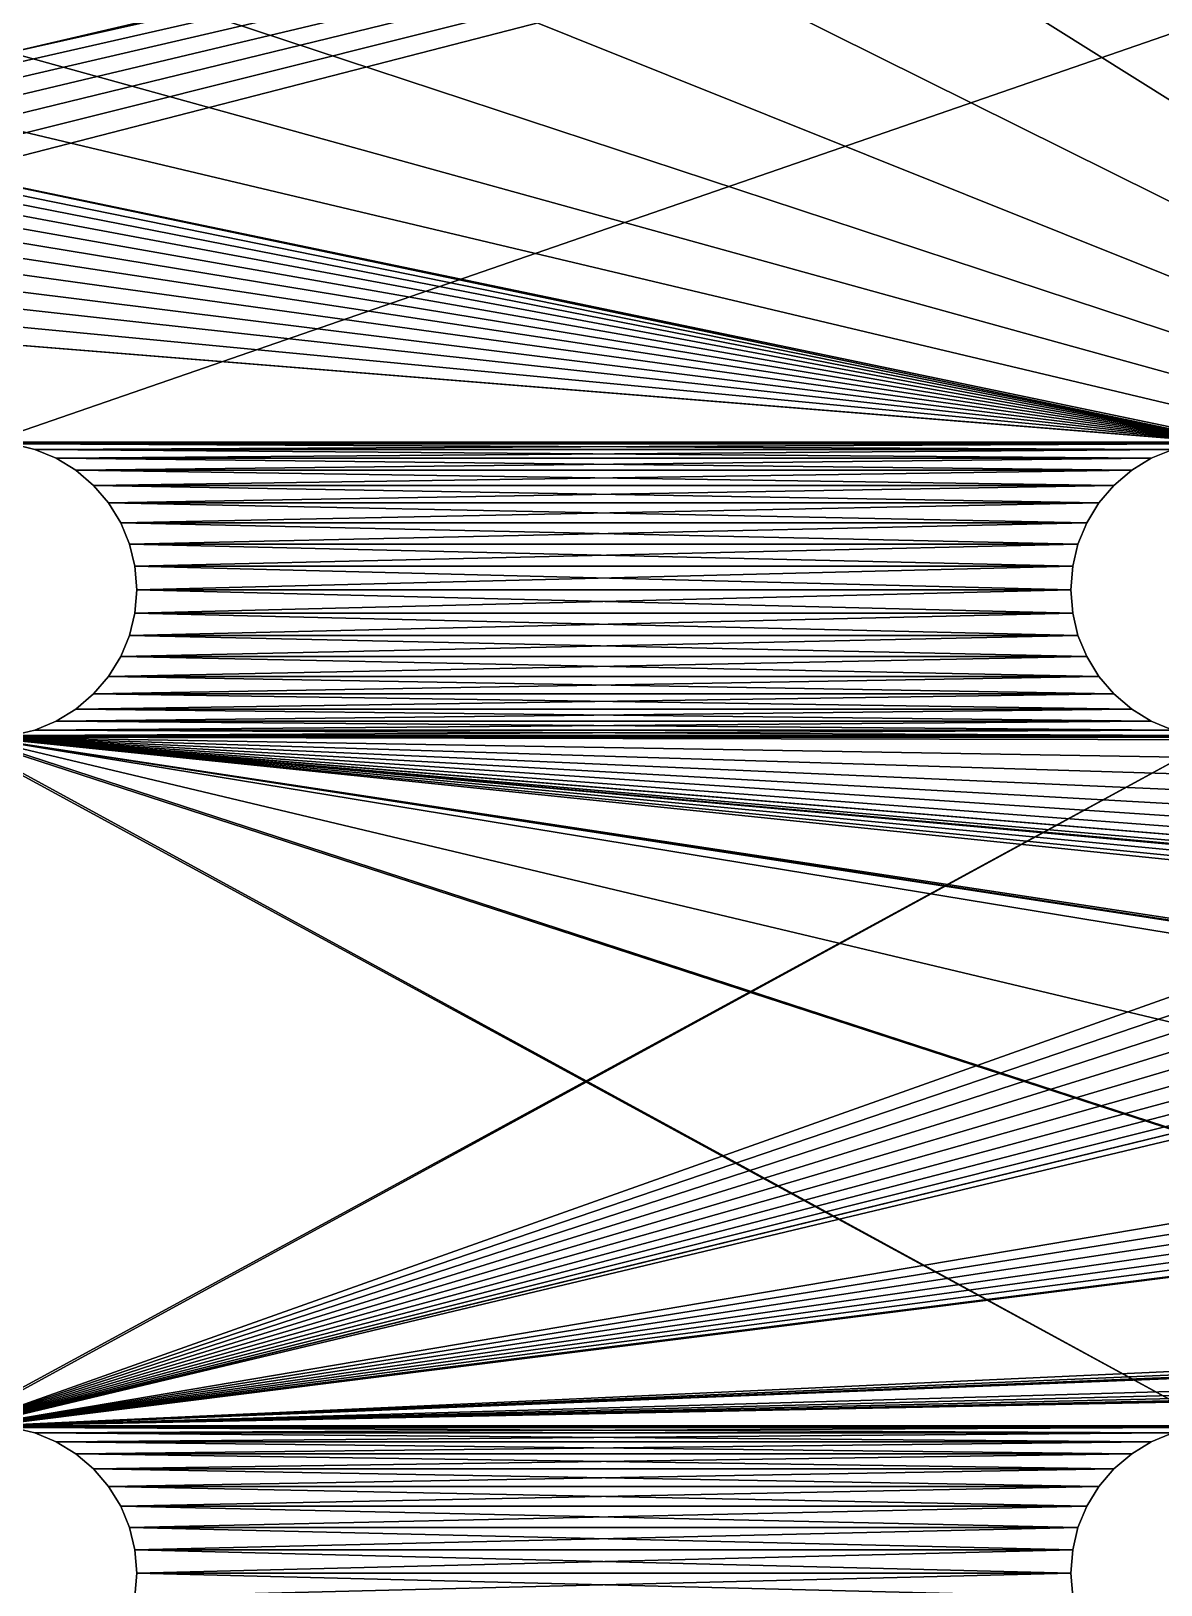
# Model space of a CAD drawing. Header units: millimetres. Extents: x -48.7 to 48.7, y -48.7 to 48.7.
# Drawn here: x -42.77 to -31.09, y -0.12 to 15.93 of the extents above; entities that cross this region are included whole.
import ezdxf

# ---------------------------------------------------------------- set-up
doc = ezdxf.new("R2010")
doc.units = ezdxf.units.MM
doc.header["$LTSCALE"] = 65.185185
for name, color, linetype in [('1', 7, 'CONTINUOUS'), ('10', 7, 'CONTINUOUS'), ('11', 7, 'CONTINUOUS'), ('12', 7, 'CONTINUOUS'), ('13', 7, 'CONTINUOUS'), ('14', 7, 'CONTINUOUS'), ('2', 7, 'CONTINUOUS'), ('7', 7, 'CONTINUOUS'), ('8', 7, 'CONTINUOUS'), ('9', 7, 'CONTINUOUS'), ('99', 7, 'CONTINUOUS')]:
    doc.layers.add(name, color=color, linetype=linetype)

msp = doc.modelspace()

# ---------------------------------------------------------------- linework, layer by layer
at = {"layer": '1', "linetype": 'CONTINUOUS'}
for points in [[(-32.149, 19.895), (-30.502, 20.934), (-22.917, 10.16), (-32.149, 19.895)], [(-33.853, 18.948), (-32.149, 19.895), (-22.917, 10.16), (-33.853, 18.948)], [(-35.599, 18.1), (-33.853, 18.948), (-22.917, 10.16), (-35.599, 18.1)], [(-37.395, 17.349), (-35.599, 18.1), (-22.917, 10.16), (-37.395, 17.349)], [(-39.233, 16.698), (-37.395, 17.349), (-22.917, 10.16), (-39.233, 16.698)], [(-41.096, 16.152), (-39.233, 16.698), (-22.917, 10.16), (-41.096, 16.152)], [(-42.983, 15.711), (-41.096, 16.152), (-22.917, 10.16), (-42.983, 15.711)], [(-44.897, 15.375), (-42.983, 15.711), (-22.917, 10.16), (-44.897, 15.375)], [(-46.841, 15.143), (-44.897, 15.375), (-22.917, 10.16), (-46.841, 15.143)], [(-47.112, 15.098), (-30.261, 11.666), (-47.368, 15.021), (-47.112, 15.098)], [(-46.841, 15.143), (-30.261, 11.666), (-47.112, 15.098), (-46.841, 15.143)], [(-30.261, 11.666), (-46.841, 15.143), (-22.917, 10.16), (-30.261, 11.666)], [(-47.368, 15.021), (-30.261, 11.666), (-47.607, 14.912), (-47.368, 15.021)], [(-47.607, 14.912), (-30.261, 11.666), (-47.835, 14.768), (-47.607, 14.912)], [(-47.835, 14.768), (-30.261, 11.666), (-48.044, 14.595), (-47.835, 14.768)], [(-48.044, 14.595), (-30.261, 11.666), (-48.223, 14.399), (-48.044, 14.595)], [(-48.223, 14.399), (-30.261, 11.666), (-48.377, 14.176), (-48.223, 14.399)], [(-48.377, 14.176), (-30.261, 11.666), (-48.5, 13.936), (-48.377, 14.176)], [(-48.5, 13.936), (-30.261, 11.666), (-48.587, 13.687), (-48.5, 13.936)], [(-48.587, 13.687), (-30.261, 11.666), (-48.64, 13.425), (-48.587, 13.687)], [(-30.261, 11.666), (-48.66, 13.151), (-48.64, 13.425), (-30.261, 11.666)], [(-30.261, 11.666), (-30.5, 11.684), (-48.66, 13.151), (-30.261, 11.666)], [(-30.5, 11.684), (-43.2, 11.684), (-48.66, 13.151), (-30.5, 11.684)], [(-30.5, 11.684), (-30.739, 11.666), (-43.2, 11.684), (-30.5, 11.684)], [(-43.2, 11.684), (-30.739, 11.666), (-42.961, 11.666), (-43.2, 11.684)], [(-30.739, 11.666), (-30.971, 11.61), (-42.961, 11.666), (-30.739, 11.666)], [(-42.961, 11.666), (-30.971, 11.61), (-42.729, 11.61), (-42.961, 11.666)], [(-30.971, 11.61), (-31.193, 11.518), (-42.729, 11.61), (-30.971, 11.61)], [(-42.729, 11.61), (-31.193, 11.518), (-42.507, 11.518), (-42.729, 11.61)], [(-31.193, 11.518), (-31.395, 11.394), (-42.507, 11.518), (-31.193, 11.518)], [(-42.507, 11.518), (-31.395, 11.394), (-42.305, 11.394), (-42.507, 11.518)], [(-31.395, 11.394), (-31.579, 11.237), (-42.305, 11.394), (-31.395, 11.394)], [(-42.305, 11.394), (-31.579, 11.237), (-42.121, 11.237), (-42.305, 11.394)], [(-31.579, 11.237), (-31.733, 11.057), (-42.121, 11.237), (-31.579, 11.237)], [(-42.121, 11.237), (-31.733, 11.057), (-41.967, 11.057), (-42.121, 11.237)], [(-31.733, 11.057), (-31.859, 10.851), (-41.967, 11.057), (-31.733, 11.057)], [(-41.967, 11.057), (-31.859, 10.851), (-41.841, 10.851), (-41.967, 11.057)], [(-31.859, 10.851), (-31.95, 10.632), (-41.841, 10.851), (-31.859, 10.851)], [(-41.841, 10.851), (-31.95, 10.632), (-41.75, 10.632), (-41.841, 10.851)], [(-31.95, 10.632), (-32.005, 10.402), (-41.75, 10.632), (-31.95, 10.632)], [(-41.75, 10.632), (-32.005, 10.402), (-41.695, 10.402), (-41.75, 10.632)], [(-32.005, 10.402), (-32.025, 10.16), (-41.695, 10.402), (-32.005, 10.402)], [(-32.025, 10.16), (-41.675, 10.16), (-41.695, 10.402), (-32.025, 10.16)], [(-41.675, 10.16), (-32.005, 9.918), (-41.695, 9.918), (-41.675, 10.16)], [(-32.025, 10.16), (-32.005, 9.918), (-41.675, 10.16), (-32.025, 10.16)], [(-41.695, 9.918), (-31.95, 9.688), (-41.75, 9.688), (-41.695, 9.918)], [(-32.005, 9.918), (-31.95, 9.688), (-41.695, 9.918), (-32.005, 9.918)], [(-41.75, 9.688), (-31.859, 9.469), (-41.841, 9.469), (-41.75, 9.688)], [(-31.95, 9.688), (-31.859, 9.469), (-41.75, 9.688), (-31.95, 9.688)], [(-41.841, 9.469), (-31.733, 9.263), (-41.967, 9.263), (-41.841, 9.469)], [(-31.859, 9.469), (-31.733, 9.263), (-41.841, 9.469), (-31.859, 9.469)], [(-41.967, 9.263), (-31.579, 9.083), (-42.121, 9.083), (-41.967, 9.263)], [(-31.733, 9.263), (-31.579, 9.083), (-41.967, 9.263), (-31.733, 9.263)], [(-42.121, 9.083), (-31.395, 8.926), (-42.305, 8.926), (-42.121, 9.083)], [(-31.579, 9.083), (-31.395, 8.926), (-42.121, 9.083), (-31.579, 9.083)], [(-42.305, 8.926), (-31.193, 8.802), (-42.507, 8.802), (-42.305, 8.926)], [(-31.395, 8.926), (-31.193, 8.802), (-42.305, 8.926), (-31.395, 8.926)], [(-43.893, 8.802), (-43.671, 8.71), (-30.5, 1.524), (-43.893, 8.802)], [(-43.2, 1.524), (-43.893, 8.802), (-30.5, 1.524), (-43.2, 1.524)], [(-43.439, 8.654), (-21.567, 1.524), (-43.671, 8.71), (-43.439, 8.654)], [(-43.671, 8.71), (-21.567, 1.524), (-30.5, 1.524), (-43.671, 8.71)], [(-42.729, 8.71), (-30.739, 8.654), (-42.961, 8.654), (-42.729, 8.71)], [(-42.507, 8.802), (-30.971, 8.71), (-42.729, 8.71), (-42.507, 8.802)], [(-30.971, 8.71), (-30.739, 8.654), (-42.729, 8.71), (-30.971, 8.71)], [(-31.193, 8.802), (-30.971, 8.71), (-42.507, 8.802), (-31.193, 8.802)], [(-13.47, 1.524), (-21.567, 1.524), (-43.439, 8.654), (-13.47, 1.524)], [(-13.47, 1.524), (-43.439, 8.654), (0, 1.524), (-13.47, 1.524)], [(-43.439, 8.654), (-43.2, 8.636), (-22.538, 6.937), (-43.439, 8.654)], [(0, 1.524), (-43.439, 8.654), (-6.806, 3.012), (0, 1.524)], [(-6.806, 3.012), (-43.439, 8.654), (-7.068, 3.074), (-6.806, 3.012)], [(-7.068, 3.074), (-43.439, 8.654), (-7.329, 3.172), (-7.068, 3.074)], [(-7.329, 3.172), (-43.439, 8.654), (-12.161, 5.426), (-7.329, 3.172)], [(-12.161, 5.426), (-43.439, 8.654), (-12.406, 5.563), (-12.161, 5.426)], [(-12.406, 5.563), (-43.439, 8.654), (-12.624, 5.726), (-12.406, 5.563)], [(-12.624, 5.726), (-43.439, 8.654), (-21.705, 6.69), (-12.624, 5.726)], [(-21.705, 6.69), (-43.439, 8.654), (-21.995, 6.731), (-21.705, 6.69)], [(-21.995, 6.731), (-43.439, 8.654), (-22.271, 6.813), (-21.995, 6.731)], [(-22.271, 6.813), (-43.439, 8.654), (-22.538, 6.937), (-22.271, 6.813)], [(-42.961, 8.654), (-30.5, 8.636), (-43.2, 8.636), (-42.961, 8.654)], [(-43.2, 8.636), (-30.5, 8.636), (-23.564, 8.596), (-43.2, 8.636)], [(-22.538, 6.937), (-43.2, 8.636), (-22.78, 7.094), (-22.538, 6.937)], [(-22.78, 7.094), (-43.2, 8.636), (-22.998, 7.289), (-22.78, 7.094)], [(-22.998, 7.289), (-43.2, 8.636), (-23.187, 7.512), (-22.998, 7.289)], [(-23.187, 7.512), (-43.2, 8.636), (-23.338, 7.757), (-23.187, 7.512)], [(-23.338, 7.757), (-43.2, 8.636), (-23.455, 8.027), (-23.338, 7.757)], [(-23.455, 8.027), (-43.2, 8.636), (-23.53, 8.305), (-23.455, 8.027)], [(-23.53, 8.305), (-43.2, 8.636), (-23.564, 8.596), (-23.53, 8.305)], [(-30.739, 8.654), (-30.5, 8.636), (-42.961, 8.654), (-30.739, 8.654)], [(-42.961, 1.506), (-43.2, 1.524), (-30.739, 1.506), (-42.961, 1.506)], [(-30.739, 1.506), (-43.2, 1.524), (-30.5, 1.524), (-30.739, 1.506)], [(-42.729, 1.45), (-42.961, 1.506), (-30.971, 1.45), (-42.729, 1.45)], [(-30.971, 1.45), (-42.961, 1.506), (-30.739, 1.506), (-30.971, 1.45)], [(-42.507, 1.358), (-42.729, 1.45), (-31.193, 1.358), (-42.507, 1.358)], [(-31.193, 1.358), (-42.729, 1.45), (-30.971, 1.45), (-31.193, 1.358)], [(-42.305, 1.234), (-42.507, 1.358), (-31.395, 1.234), (-42.305, 1.234)], [(-31.395, 1.234), (-42.507, 1.358), (-31.193, 1.358), (-31.395, 1.234)], [(-42.121, 1.077), (-42.305, 1.234), (-31.579, 1.077), (-42.121, 1.077)], [(-31.579, 1.077), (-42.305, 1.234), (-31.395, 1.234), (-31.579, 1.077)], [(-41.967, 0.897), (-42.121, 1.077), (-31.733, 0.897), (-41.967, 0.897)], [(-31.733, 0.897), (-42.121, 1.077), (-31.579, 1.077), (-31.733, 0.897)], [(-41.841, 0.691), (-41.967, 0.897), (-31.859, 0.691), (-41.841, 0.691)], [(-31.859, 0.691), (-41.967, 0.897), (-31.733, 0.897), (-31.859, 0.691)], [(-41.75, 0.472), (-41.841, 0.691), (-31.95, 0.472), (-41.75, 0.472)], [(-31.95, 0.472), (-41.841, 0.691), (-31.859, 0.691), (-31.95, 0.472)], [(-41.695, 0.242), (-41.75, 0.472), (-32.005, 0.242), (-41.695, 0.242)], [(-32.005, 0.242), (-41.75, 0.472), (-31.95, 0.472), (-32.005, 0.242)], [(-41.675, 0), (-41.695, 0.242), (-32.025, 0), (-41.675, 0)], [(-32.025, 0), (-41.695, 0.242), (-32.005, 0.242), (-32.025, 0)], [(-41.695, -0.242), (-41.675, 0), (-32.005, -0.242), (-41.695, -0.242)], [(-32.005, -0.242), (-41.675, 0), (-32.025, 0), (-32.005, -0.242)]]:
    msp.add_3dface(points, dxfattribs=at)
at = {"layer": '10', "linetype": 'CONTINUOUS'}
for points in [[(-42.961, 11.666), (-42.729, 11.61), (-42.961, 11.666, 3.175), (-42.961, 11.666)], [(-42.729, 11.61), (-42.729, 11.61, 3.175), (-42.961, 11.666, 3.175), (-42.729, 11.61)], [(-42.729, 11.61), (-42.507, 11.518), (-42.729, 11.61, 3.175), (-42.729, 11.61)], [(-42.507, 11.518), (-42.507, 11.518, 3.175), (-42.729, 11.61, 3.175), (-42.507, 11.518)], [(-42.507, 11.518), (-42.305, 11.394), (-42.507, 11.518, 3.175), (-42.507, 11.518)], [(-42.305, 11.394), (-42.305, 11.394, 3.175), (-42.507, 11.518, 3.175), (-42.305, 11.394)], [(-42.305, 11.394), (-42.121, 11.237), (-42.305, 11.394, 3.175), (-42.305, 11.394)], [(-42.121, 11.237), (-42.121, 11.237, 3.175), (-42.305, 11.394, 3.175), (-42.121, 11.237)], [(-42.121, 11.237), (-41.967, 11.057), (-42.121, 11.237, 3.175), (-42.121, 11.237)], [(-41.967, 11.057), (-41.967, 11.057, 3.175), (-42.121, 11.237, 3.175), (-41.967, 11.057)], [(-41.967, 11.057), (-41.841, 10.851), (-41.967, 11.057, 3.175), (-41.967, 11.057)], [(-41.841, 10.851), (-41.841, 10.851, 3.175), (-41.967, 11.057, 3.175), (-41.841, 10.851)], [(-41.841, 10.851), (-41.75, 10.632), (-41.841, 10.851, 3.175), (-41.841, 10.851)], [(-41.75, 10.632), (-41.75, 10.632, 3.175), (-41.841, 10.851, 3.175), (-41.75, 10.632)], [(-41.75, 10.632), (-41.695, 10.402), (-41.75, 10.632, 3.175), (-41.75, 10.632)], [(-41.695, 10.402), (-41.695, 10.402, 3.175), (-41.75, 10.632, 3.175), (-41.695, 10.402)], [(-41.695, 10.402), (-41.675, 10.16), (-41.695, 10.402, 3.175), (-41.695, 10.402)], [(-41.675, 10.16), (-41.675, 10.16, 3.175), (-41.695, 10.402, 3.175), (-41.675, 10.16)]]:
    msp.add_3dface(points, dxfattribs=at)
at = {"layer": '11', "linetype": 'CONTINUOUS'}
for points in [[(-41.675, 0), (-41.695, -0.242), (-41.675, 0, 3.175), (-41.675, 0)], [(-41.675, 0, 3.175), (-41.695, -0.242), (-41.695, -0.242, 3.175), (-41.675, 0, 3.175)]]:
    msp.add_3dface(points, dxfattribs=at)
at = {"layer": '12', "linetype": 'CONTINUOUS'}
for points in [[(-42.961, 1.506), (-42.729, 1.45), (-42.961, 1.506, 3.175), (-42.961, 1.506)], [(-42.729, 1.45), (-42.729, 1.45, 3.175), (-42.961, 1.506, 3.175), (-42.729, 1.45)], [(-42.729, 1.45), (-42.507, 1.358), (-42.729, 1.45, 3.175), (-42.729, 1.45)], [(-42.507, 1.358), (-42.507, 1.358, 3.175), (-42.729, 1.45, 3.175), (-42.507, 1.358)], [(-42.507, 1.358), (-42.305, 1.234), (-42.507, 1.358, 3.175), (-42.507, 1.358)], [(-42.305, 1.234), (-42.305, 1.234, 3.175), (-42.507, 1.358, 3.175), (-42.305, 1.234)], [(-42.305, 1.234), (-42.121, 1.077), (-42.305, 1.234, 3.175), (-42.305, 1.234)], [(-42.121, 1.077), (-42.121, 1.077, 3.175), (-42.305, 1.234, 3.175), (-42.121, 1.077)], [(-42.121, 1.077), (-41.967, 0.897), (-42.121, 1.077, 3.175), (-42.121, 1.077)], [(-41.967, 0.897), (-41.967, 0.897, 3.175), (-42.121, 1.077, 3.175), (-41.967, 0.897)], [(-41.967, 0.897), (-41.841, 0.691), (-41.967, 0.897, 3.175), (-41.967, 0.897)], [(-41.841, 0.691), (-41.841, 0.691, 3.175), (-41.967, 0.897, 3.175), (-41.841, 0.691)], [(-41.841, 0.691), (-41.75, 0.472), (-41.841, 0.691, 3.175), (-41.841, 0.691)], [(-41.75, 0.472), (-41.75, 0.472, 3.175), (-41.841, 0.691, 3.175), (-41.75, 0.472)], [(-41.75, 0.472), (-41.695, 0.242), (-41.75, 0.472, 3.175), (-41.75, 0.472)], [(-41.695, 0.242), (-41.695, 0.242, 3.175), (-41.75, 0.472, 3.175), (-41.695, 0.242)], [(-41.695, 0.242), (-41.675, 0), (-41.695, 0.242, 3.175), (-41.695, 0.242)], [(-41.675, 0), (-41.675, 0, 3.175), (-41.695, 0.242, 3.175), (-41.675, 0)]]:
    msp.add_3dface(points, dxfattribs=at)
at = {"layer": '13', "linetype": 'CONTINUOUS'}
for points in [[(-32.005, -0.242), (-32.025, 0), (-32.005, -0.242, 3.175), (-32.005, -0.242)], [(-32.025, 0), (-32.025, 0, 3.175), (-32.005, -0.242, 3.175), (-32.025, 0)]]:
    msp.add_3dface(points, dxfattribs=at)
at = {"layer": '14', "linetype": 'CONTINUOUS'}
for points in [[(-31.193, 1.358), (-30.971, 1.45), (-31.193, 1.358, 3.175), (-31.193, 1.358)], [(-30.971, 1.45), (-30.971, 1.45, 3.175), (-31.193, 1.358, 3.175), (-30.971, 1.45)], [(-31.395, 1.234), (-31.193, 1.358), (-31.395, 1.234, 3.175), (-31.395, 1.234)], [(-31.193, 1.358), (-31.193, 1.358, 3.175), (-31.395, 1.234, 3.175), (-31.193, 1.358)], [(-31.579, 1.077), (-31.395, 1.234), (-31.579, 1.077, 3.175), (-31.579, 1.077)], [(-31.395, 1.234), (-31.395, 1.234, 3.175), (-31.579, 1.077, 3.175), (-31.395, 1.234)], [(-31.733, 0.897), (-31.579, 1.077), (-31.733, 0.897, 3.175), (-31.733, 0.897)], [(-31.579, 1.077), (-31.579, 1.077, 3.175), (-31.733, 0.897, 3.175), (-31.579, 1.077)], [(-31.859, 0.691), (-31.733, 0.897), (-31.859, 0.691, 3.175), (-31.859, 0.691)], [(-31.733, 0.897), (-31.733, 0.897, 3.175), (-31.859, 0.691, 3.175), (-31.733, 0.897)], [(-31.95, 0.472), (-31.859, 0.691), (-31.95, 0.472, 3.175), (-31.95, 0.472)], [(-31.859, 0.691), (-31.859, 0.691, 3.175), (-31.95, 0.472, 3.175), (-31.859, 0.691)], [(-32.005, 0.242), (-31.95, 0.472), (-32.005, 0.242, 3.175), (-32.005, 0.242)], [(-31.95, 0.472), (-31.95, 0.472, 3.175), (-32.005, 0.242, 3.175), (-31.95, 0.472)], [(-32.025, 0), (-32.005, 0.242), (-32.025, 0, 3.175), (-32.025, 0)], [(-32.005, 0.242), (-32.005, 0.242, 3.175), (-32.025, 0, 3.175), (-32.005, 0.242)]]:
    msp.add_3dface(points, dxfattribs=at)
at = {"layer": '2', "linetype": 'CONTINUOUS'}
for points in [[(-48.66, 13.151, 3.175), (-43.2, 11.684, 3.175), (-10.614, 22.953, 3.175), (-48.66, 13.151, 3.175)], [(-48.64, 13.425, 3.175), (-48.66, 13.151, 3.175), (-10.614, 22.953, 3.175), (-48.64, 13.425, 3.175)], [(-48.587, 13.687, 3.175), (-48.64, 13.425, 3.175), (-10.614, 22.953, 3.175), (-48.587, 13.687, 3.175)], [(-48.5, 13.936, 3.175), (-48.587, 13.687, 3.175), (-10.614, 22.953, 3.175), (-48.5, 13.936, 3.175)], [(-48.377, 14.176, 3.175), (-48.5, 13.936, 3.175), (-10.614, 22.953, 3.175), (-48.377, 14.176, 3.175)], [(-48.223, 14.399, 3.175), (-48.377, 14.176, 3.175), (-10.614, 22.953, 3.175), (-48.223, 14.399, 3.175)], [(-42.983, 15.711, 3.175), (-48.223, 14.399, 3.175), (-10.614, 22.953, 3.175), (-42.983, 15.711, 3.175)], [(-43.2, 11.684, 3.175), (-30.5, 11.684, 3.175), (-10.614, 22.953, 3.175), (-43.2, 11.684, 3.175)], [(-41.096, 16.152, 3.175), (-42.983, 15.711, 3.175), (-10.614, 22.953, 3.175), (-41.096, 16.152, 3.175)], [(-42.961, 11.666, 3.175), (-30.5, 11.684, 3.175), (-43.2, 11.684, 3.175), (-42.961, 11.666, 3.175)], [(-30.739, 11.666, 3.175), (-30.5, 11.684, 3.175), (-42.961, 11.666, 3.175), (-30.739, 11.666, 3.175)], [(-42.729, 11.61, 3.175), (-30.739, 11.666, 3.175), (-42.961, 11.666, 3.175), (-42.729, 11.61, 3.175)], [(-30.971, 11.61, 3.175), (-30.739, 11.666, 3.175), (-42.729, 11.61, 3.175), (-30.971, 11.61, 3.175)], [(-42.507, 11.518, 3.175), (-30.971, 11.61, 3.175), (-42.729, 11.61, 3.175), (-42.507, 11.518, 3.175)], [(-31.193, 11.518, 3.175), (-30.971, 11.61, 3.175), (-42.507, 11.518, 3.175), (-31.193, 11.518, 3.175)], [(-42.305, 11.394, 3.175), (-31.193, 11.518, 3.175), (-42.507, 11.518, 3.175), (-42.305, 11.394, 3.175)], [(-31.395, 11.394, 3.175), (-31.193, 11.518, 3.175), (-42.305, 11.394, 3.175), (-31.395, 11.394, 3.175)], [(-42.121, 11.237, 3.175), (-31.395, 11.394, 3.175), (-42.305, 11.394, 3.175), (-42.121, 11.237, 3.175)], [(-31.579, 11.237, 3.175), (-31.395, 11.394, 3.175), (-42.121, 11.237, 3.175), (-31.579, 11.237, 3.175)], [(-41.967, 11.057, 3.175), (-31.579, 11.237, 3.175), (-42.121, 11.237, 3.175), (-41.967, 11.057, 3.175)], [(-31.733, 11.057, 3.175), (-31.579, 11.237, 3.175), (-41.967, 11.057, 3.175), (-31.733, 11.057, 3.175)], [(-41.841, 10.851, 3.175), (-31.733, 11.057, 3.175), (-41.967, 11.057, 3.175), (-41.841, 10.851, 3.175)], [(-31.859, 10.851, 3.175), (-31.733, 11.057, 3.175), (-41.841, 10.851, 3.175), (-31.859, 10.851, 3.175)], [(-41.75, 10.632, 3.175), (-31.859, 10.851, 3.175), (-41.841, 10.851, 3.175), (-41.75, 10.632, 3.175)], [(-31.95, 10.632, 3.175), (-31.859, 10.851, 3.175), (-41.75, 10.632, 3.175), (-31.95, 10.632, 3.175)], [(-41.695, 10.402, 3.175), (-31.95, 10.632, 3.175), (-41.75, 10.632, 3.175), (-41.695, 10.402, 3.175)], [(-32.005, 10.402, 3.175), (-31.95, 10.632, 3.175), (-41.695, 10.402, 3.175), (-32.005, 10.402, 3.175)], [(-41.675, 10.16, 3.175), (-32.005, 10.402, 3.175), (-41.695, 10.402, 3.175), (-41.675, 10.16, 3.175)], [(-32.025, 10.16, 3.175), (-32.005, 10.402, 3.175), (-41.675, 10.16, 3.175), (-32.025, 10.16, 3.175)], [(-32.005, 9.918, 3.175), (-32.025, 10.16, 3.175), (-41.695, 9.918, 3.175), (-32.005, 9.918, 3.175)], [(-32.025, 10.16, 3.175), (-41.675, 10.16, 3.175), (-41.695, 9.918, 3.175), (-32.025, 10.16, 3.175)], [(-31.95, 9.688, 3.175), (-32.005, 9.918, 3.175), (-41.75, 9.688, 3.175), (-31.95, 9.688, 3.175)], [(-41.75, 9.688, 3.175), (-32.005, 9.918, 3.175), (-41.695, 9.918, 3.175), (-41.75, 9.688, 3.175)], [(-31.859, 9.469, 3.175), (-31.95, 9.688, 3.175), (-41.841, 9.469, 3.175), (-31.859, 9.469, 3.175)], [(-41.841, 9.469, 3.175), (-31.95, 9.688, 3.175), (-41.75, 9.688, 3.175), (-41.841, 9.469, 3.175)], [(-31.733, 9.263, 3.175), (-31.859, 9.469, 3.175), (-41.967, 9.263, 3.175), (-31.733, 9.263, 3.175)], [(-41.967, 9.263, 3.175), (-31.859, 9.469, 3.175), (-41.841, 9.469, 3.175), (-41.967, 9.263, 3.175)], [(-31.579, 9.083, 3.175), (-31.733, 9.263, 3.175), (-42.121, 9.083, 3.175), (-31.579, 9.083, 3.175)], [(-42.121, 9.083, 3.175), (-31.733, 9.263, 3.175), (-41.967, 9.263, 3.175), (-42.121, 9.083, 3.175)], [(-31.395, 8.926, 3.175), (-31.579, 9.083, 3.175), (-42.305, 8.926, 3.175), (-31.395, 8.926, 3.175)], [(-42.305, 8.926, 3.175), (-31.579, 9.083, 3.175), (-42.121, 9.083, 3.175), (-42.305, 8.926, 3.175)], [(-31.193, 8.802, 3.175), (-31.395, 8.926, 3.175), (-42.507, 8.802, 3.175), (-31.193, 8.802, 3.175)], [(-42.507, 8.802, 3.175), (-31.395, 8.926, 3.175), (-42.305, 8.926, 3.175), (-42.507, 8.802, 3.175)], [(-30.739, 8.654, 3.175), (-30.971, 8.71, 3.175), (-42.961, 8.654, 3.175), (-30.739, 8.654, 3.175)], [(-42.961, 8.654, 3.175), (-30.971, 8.71, 3.175), (-42.729, 8.71, 3.175), (-42.961, 8.654, 3.175)], [(-30.971, 8.71, 3.175), (-31.193, 8.802, 3.175), (-42.729, 8.71, 3.175), (-30.971, 8.71, 3.175)], [(-42.729, 8.71, 3.175), (-31.193, 8.802, 3.175), (-42.507, 8.802, 3.175), (-42.729, 8.71, 3.175)], [(-30.5, 8.636, 3.175), (-43.2, 8.636, 3.175), (-43.893, 1.358, 3.175), (-30.5, 8.636, 3.175)], [(-43.671, 1.45, 3.175), (-30.5, 8.636, 3.175), (-43.893, 1.358, 3.175), (-43.671, 1.45, 3.175)], [(-30.5, 8.636, 3.175), (-43.671, 1.45, 3.175), (-23.564, 8.596, 3.175), (-30.5, 8.636, 3.175)], [(-23.564, 8.596, 3.175), (-43.671, 1.45, 3.175), (-23.53, 8.305, 3.175), (-23.564, 8.596, 3.175)], [(-30.5, 8.636, 3.175), (-30.739, 8.654, 3.175), (-43.2, 8.636, 3.175), (-30.5, 8.636, 3.175)], [(-43.2, 8.636, 3.175), (-30.739, 8.654, 3.175), (-42.961, 8.654, 3.175), (-43.2, 8.636, 3.175)], [(-23.53, 8.305, 3.175), (-43.671, 1.45, 3.175), (-23.455, 8.027, 3.175), (-23.53, 8.305, 3.175)], [(-23.455, 8.027, 3.175), (-43.671, 1.45, 3.175), (-23.338, 7.757, 3.175), (-23.455, 8.027, 3.175)], [(-23.338, 7.757, 3.175), (-43.671, 1.45, 3.175), (-23.187, 7.512, 3.175), (-23.338, 7.757, 3.175)], [(-23.187, 7.512, 3.175), (-43.671, 1.45, 3.175), (-22.998, 7.289, 3.175), (-23.187, 7.512, 3.175)], [(-22.998, 7.289, 3.175), (-43.671, 1.45, 3.175), (-22.78, 7.094, 3.175), (-22.998, 7.289, 3.175)], [(-22.78, 7.094, 3.175), (-43.671, 1.45, 3.175), (-22.538, 6.937, 3.175), (-22.78, 7.094, 3.175)], [(-22.538, 6.937, 3.175), (-43.671, 1.45, 3.175), (-22.271, 6.813, 3.175), (-22.538, 6.937, 3.175)], [(-22.271, 6.813, 3.175), (-43.671, 1.45, 3.175), (-21.995, 6.731, 3.175), (-22.271, 6.813, 3.175)], [(-43.671, 1.45, 3.175), (-43.439, 1.506, 3.175), (-21.995, 6.731, 3.175), (-43.671, 1.45, 3.175)], [(-21.995, 6.731, 3.175), (-43.439, 1.506, 3.175), (-21.705, 6.69, 3.175), (-21.995, 6.731, 3.175)], [(-43.439, 1.506, 3.175), (-13.219, 6.624, 3.175), (-21.705, 6.69, 3.175), (-43.439, 1.506, 3.175)], [(-13.219, 6.624, 3.175), (-43.439, 1.506, 3.175), (-13.118, 6.372, 3.175), (-13.219, 6.624, 3.175)], [(-13.118, 6.372, 3.175), (-43.439, 1.506, 3.175), (-12.981, 6.132, 3.175), (-13.118, 6.372, 3.175)], [(-12.981, 6.132, 3.175), (-43.439, 1.506, 3.175), (-12.815, 5.914, 3.175), (-12.981, 6.132, 3.175)], [(-12.815, 5.914, 3.175), (-43.439, 1.506, 3.175), (-12.624, 5.726, 3.175), (-12.815, 5.914, 3.175)], [(-12.624, 5.726, 3.175), (-43.439, 1.506, 3.175), (-12.406, 5.563, 3.175), (-12.624, 5.726, 3.175)], [(-12.406, 5.563, 3.175), (-43.439, 1.506, 3.175), (-12.161, 5.426, 3.175), (-12.406, 5.563, 3.175)], [(-43.439, 1.506, 3.175), (-43.2, 1.524, 3.175), (-12.161, 5.426, 3.175), (-43.439, 1.506, 3.175)], [(-12.161, 5.426, 3.175), (-43.2, 1.524, 3.175), (-7.329, 3.172, 3.175), (-12.161, 5.426, 3.175)], [(-7.329, 3.172, 3.175), (-43.2, 1.524, 3.175), (-7.068, 3.074, 3.175), (-7.329, 3.172, 3.175)], [(-7.068, 3.074, 3.175), (-43.2, 1.524, 3.175), (-6.806, 3.012, 3.175), (-7.068, 3.074, 3.175)], [(-6.806, 3.012, 3.175), (-43.2, 1.524, 3.175), (-6.542, 2.986, 3.175), (-6.806, 3.012, 3.175)], [(-43.2, 1.524, 3.175), (5.721, 2.943, 3.175), (-6.542, 2.986, 3.175), (-43.2, 1.524, 3.175)], [(5.721, 2.943, 3.175), (-43.2, 1.524, 3.175), (5.958, 2.784, 3.175), (5.721, 2.943, 3.175)], [(5.958, 2.784, 3.175), (-43.2, 1.524, 3.175), (6.214, 2.662, 3.175), (5.958, 2.784, 3.175)], [(6.214, 2.662, 3.175), (-43.2, 1.524, 3.175), (6.492, 2.576, 3.175), (6.214, 2.662, 3.175)], [(6.492, 2.576, 3.175), (-43.2, 1.524, 3.175), (6.776, 2.531, 3.175), (6.492, 2.576, 3.175)], [(6.776, 2.531, 3.175), (-43.2, 1.524, 3.175), (7.063, 2.528, 3.175), (6.776, 2.531, 3.175)], [(-43.2, 1.524, 3.175), (-30.5, 1.524, 3.175), (7.063, 2.528, 3.175), (-43.2, 1.524, 3.175)], [(-43.2, 1.524, 3.175), (-42.961, 1.506, 3.175), (-30.5, 1.524, 3.175), (-43.2, 1.524, 3.175)], [(-30.5, 1.524, 3.175), (-42.961, 1.506, 3.175), (-30.739, 1.506, 3.175), (-30.5, 1.524, 3.175)], [(-42.961, 1.506, 3.175), (-42.729, 1.45, 3.175), (-30.739, 1.506, 3.175), (-42.961, 1.506, 3.175)], [(-30.739, 1.506, 3.175), (-42.729, 1.45, 3.175), (-30.971, 1.45, 3.175), (-30.739, 1.506, 3.175)], [(-42.729, 1.45, 3.175), (-42.507, 1.358, 3.175), (-30.971, 1.45, 3.175), (-42.729, 1.45, 3.175)], [(-30.971, 1.45, 3.175), (-42.507, 1.358, 3.175), (-31.193, 1.358, 3.175), (-30.971, 1.45, 3.175)], [(-42.507, 1.358, 3.175), (-42.305, 1.234, 3.175), (-31.193, 1.358, 3.175), (-42.507, 1.358, 3.175)], [(-31.193, 1.358, 3.175), (-42.305, 1.234, 3.175), (-31.395, 1.234, 3.175), (-31.193, 1.358, 3.175)], [(-42.305, 1.234, 3.175), (-42.121, 1.077, 3.175), (-31.395, 1.234, 3.175), (-42.305, 1.234, 3.175)], [(-31.395, 1.234, 3.175), (-42.121, 1.077, 3.175), (-31.579, 1.077, 3.175), (-31.395, 1.234, 3.175)], [(-42.121, 1.077, 3.175), (-41.967, 0.897, 3.175), (-31.579, 1.077, 3.175), (-42.121, 1.077, 3.175)], [(-31.579, 1.077, 3.175), (-41.967, 0.897, 3.175), (-31.733, 0.897, 3.175), (-31.579, 1.077, 3.175)], [(-41.967, 0.897, 3.175), (-41.841, 0.691, 3.175), (-31.733, 0.897, 3.175), (-41.967, 0.897, 3.175)], [(-31.733, 0.897, 3.175), (-41.841, 0.691, 3.175), (-31.859, 0.691, 3.175), (-31.733, 0.897, 3.175)], [(-41.841, 0.691, 3.175), (-41.75, 0.472, 3.175), (-31.859, 0.691, 3.175), (-41.841, 0.691, 3.175)], [(-31.859, 0.691, 3.175), (-41.75, 0.472, 3.175), (-31.95, 0.472, 3.175), (-31.859, 0.691, 3.175)], [(-41.75, 0.472, 3.175), (-41.695, 0.242, 3.175), (-31.95, 0.472, 3.175), (-41.75, 0.472, 3.175)], [(-31.95, 0.472, 3.175), (-41.695, 0.242, 3.175), (-32.005, 0.242, 3.175), (-31.95, 0.472, 3.175)], [(-41.695, 0.242, 3.175), (-41.675, 0, 3.175), (-32.005, 0.242, 3.175), (-41.695, 0.242, 3.175)], [(-32.005, 0.242, 3.175), (-41.675, 0, 3.175), (-32.025, 0, 3.175), (-32.005, 0.242, 3.175)], [(-41.675, 0, 3.175), (-41.695, -0.242, 3.175), (-32.025, 0, 3.175), (-41.675, 0, 3.175)], [(-32.025, 0, 3.175), (-41.695, -0.242, 3.175), (-32.005, -0.242, 3.175), (-32.025, 0, 3.175)]]:
    msp.add_3dface(points, dxfattribs=at)
at = {"layer": '7', "linetype": 'CONTINUOUS'}
for points in [[(-32.005, 9.918), (-32.025, 10.16), (-32.005, 9.918, 3.175), (-32.005, 9.918)], [(-32.025, 10.16), (-32.025, 10.16, 3.175), (-32.005, 9.918, 3.175), (-32.025, 10.16)], [(-31.95, 9.688), (-32.005, 9.918), (-31.95, 9.688, 3.175), (-31.95, 9.688)], [(-32.005, 9.918), (-32.005, 9.918, 3.175), (-31.95, 9.688, 3.175), (-32.005, 9.918)], [(-31.859, 9.469), (-31.95, 9.688), (-31.859, 9.469, 3.175), (-31.859, 9.469)], [(-31.95, 9.688), (-31.95, 9.688, 3.175), (-31.859, 9.469, 3.175), (-31.95, 9.688)], [(-31.733, 9.263), (-31.859, 9.469), (-31.733, 9.263, 3.175), (-31.733, 9.263)], [(-31.859, 9.469), (-31.859, 9.469, 3.175), (-31.733, 9.263, 3.175), (-31.859, 9.469)], [(-31.579, 9.083), (-31.733, 9.263), (-31.579, 9.083, 3.175), (-31.579, 9.083)], [(-31.733, 9.263), (-31.733, 9.263, 3.175), (-31.579, 9.083, 3.175), (-31.733, 9.263)], [(-31.395, 8.926), (-31.579, 9.083), (-31.395, 8.926, 3.175), (-31.395, 8.926)], [(-31.579, 9.083), (-31.579, 9.083, 3.175), (-31.395, 8.926, 3.175), (-31.579, 9.083)], [(-31.193, 8.802), (-31.395, 8.926), (-31.193, 8.802, 3.175), (-31.193, 8.802)], [(-31.395, 8.926), (-31.395, 8.926, 3.175), (-31.193, 8.802, 3.175), (-31.395, 8.926)], [(-30.971, 8.71), (-31.193, 8.802), (-30.971, 8.71, 3.175), (-30.971, 8.71)], [(-31.193, 8.802), (-31.193, 8.802, 3.175), (-30.971, 8.71, 3.175), (-31.193, 8.802)]]:
    msp.add_3dface(points, dxfattribs=at)
at = {"layer": '8', "linetype": 'CONTINUOUS'}
for points in [[(-31.193, 11.518), (-30.971, 11.61), (-31.193, 11.518, 3.175), (-31.193, 11.518)], [(-30.971, 11.61), (-30.971, 11.61, 3.175), (-31.193, 11.518, 3.175), (-30.971, 11.61)], [(-31.395, 11.394), (-31.193, 11.518), (-31.395, 11.394, 3.175), (-31.395, 11.394)], [(-31.193, 11.518), (-31.193, 11.518, 3.175), (-31.395, 11.394, 3.175), (-31.193, 11.518)], [(-31.733, 11.057), (-31.579, 11.237), (-31.733, 11.057, 3.175), (-31.733, 11.057)], [(-31.579, 11.237), (-31.579, 11.237, 3.175), (-31.733, 11.057, 3.175), (-31.579, 11.237)], [(-31.579, 11.237), (-31.395, 11.394), (-31.579, 11.237, 3.175), (-31.579, 11.237)], [(-31.395, 11.394), (-31.395, 11.394, 3.175), (-31.579, 11.237, 3.175), (-31.395, 11.394)], [(-31.859, 10.851), (-31.733, 11.057), (-31.859, 10.851, 3.175), (-31.859, 10.851)], [(-31.733, 11.057), (-31.733, 11.057, 3.175), (-31.859, 10.851, 3.175), (-31.733, 11.057)], [(-31.95, 10.632), (-31.859, 10.851), (-31.95, 10.632, 3.175), (-31.95, 10.632)], [(-31.859, 10.851), (-31.859, 10.851, 3.175), (-31.95, 10.632, 3.175), (-31.859, 10.851)], [(-32.005, 10.402), (-31.95, 10.632), (-32.005, 10.402, 3.175), (-32.005, 10.402)], [(-31.95, 10.632), (-31.95, 10.632, 3.175), (-32.005, 10.402, 3.175), (-31.95, 10.632)], [(-32.025, 10.16), (-32.005, 10.402), (-32.025, 10.16, 3.175), (-32.025, 10.16)], [(-32.005, 10.402), (-32.005, 10.402, 3.175), (-32.025, 10.16, 3.175), (-32.005, 10.402)]]:
    msp.add_3dface(points, dxfattribs=at)
at = {"layer": '9', "linetype": 'CONTINUOUS'}
for points in [[(-41.675, 10.16), (-41.695, 9.918), (-41.675, 10.16, 3.175), (-41.675, 10.16)], [(-41.675, 10.16, 3.175), (-41.695, 9.918), (-41.695, 9.918, 3.175), (-41.675, 10.16, 3.175)], [(-41.695, 9.918), (-41.75, 9.688), (-41.695, 9.918, 3.175), (-41.695, 9.918)], [(-41.75, 9.688), (-41.75, 9.688, 3.175), (-41.695, 9.918, 3.175), (-41.75, 9.688)], [(-41.75, 9.688), (-41.841, 9.469), (-41.75, 9.688, 3.175), (-41.75, 9.688)], [(-41.841, 9.469), (-41.841, 9.469, 3.175), (-41.75, 9.688, 3.175), (-41.841, 9.469)], [(-41.841, 9.469), (-41.967, 9.263), (-41.841, 9.469, 3.175), (-41.841, 9.469)], [(-41.967, 9.263), (-41.967, 9.263, 3.175), (-41.841, 9.469, 3.175), (-41.967, 9.263)], [(-41.967, 9.263), (-42.121, 9.083), (-41.967, 9.263, 3.175), (-41.967, 9.263)], [(-42.121, 9.083), (-42.121, 9.083, 3.175), (-41.967, 9.263, 3.175), (-42.121, 9.083)], [(-42.121, 9.083), (-42.305, 8.926), (-42.121, 9.083, 3.175), (-42.121, 9.083)], [(-42.305, 8.926), (-42.305, 8.926, 3.175), (-42.121, 9.083, 3.175), (-42.305, 8.926)], [(-42.305, 8.926), (-42.507, 8.802), (-42.305, 8.926, 3.175), (-42.305, 8.926)], [(-42.507, 8.802), (-42.507, 8.802, 3.175), (-42.305, 8.926, 3.175), (-42.507, 8.802)], [(-42.729, 8.71), (-42.961, 8.654), (-42.729, 8.71, 3.175), (-42.729, 8.71)], [(-42.961, 8.654), (-42.961, 8.654, 3.175), (-42.729, 8.71, 3.175), (-42.961, 8.654)], [(-42.507, 8.802), (-42.729, 8.71), (-42.507, 8.802, 3.175), (-42.507, 8.802)], [(-42.729, 8.71), (-42.729, 8.71, 3.175), (-42.507, 8.802, 3.175), (-42.729, 8.71)]]:
    msp.add_3dface(points, dxfattribs=at)
at = {"layer": '99', "linetype": 'CONTINUOUS'}
for points in [[(-41.096, 16.152), (-42.983, 15.711), (-41.096, 16.152, 3.175), (-41.096, 16.152)], [(-42.983, 15.711), (-42.983, 15.711, 3.175), (-41.096, 16.152, 3.175), (-42.983, 15.711)]]:
    msp.add_3dface(points, dxfattribs=at)

doc.saveas('drawing.dxf')
